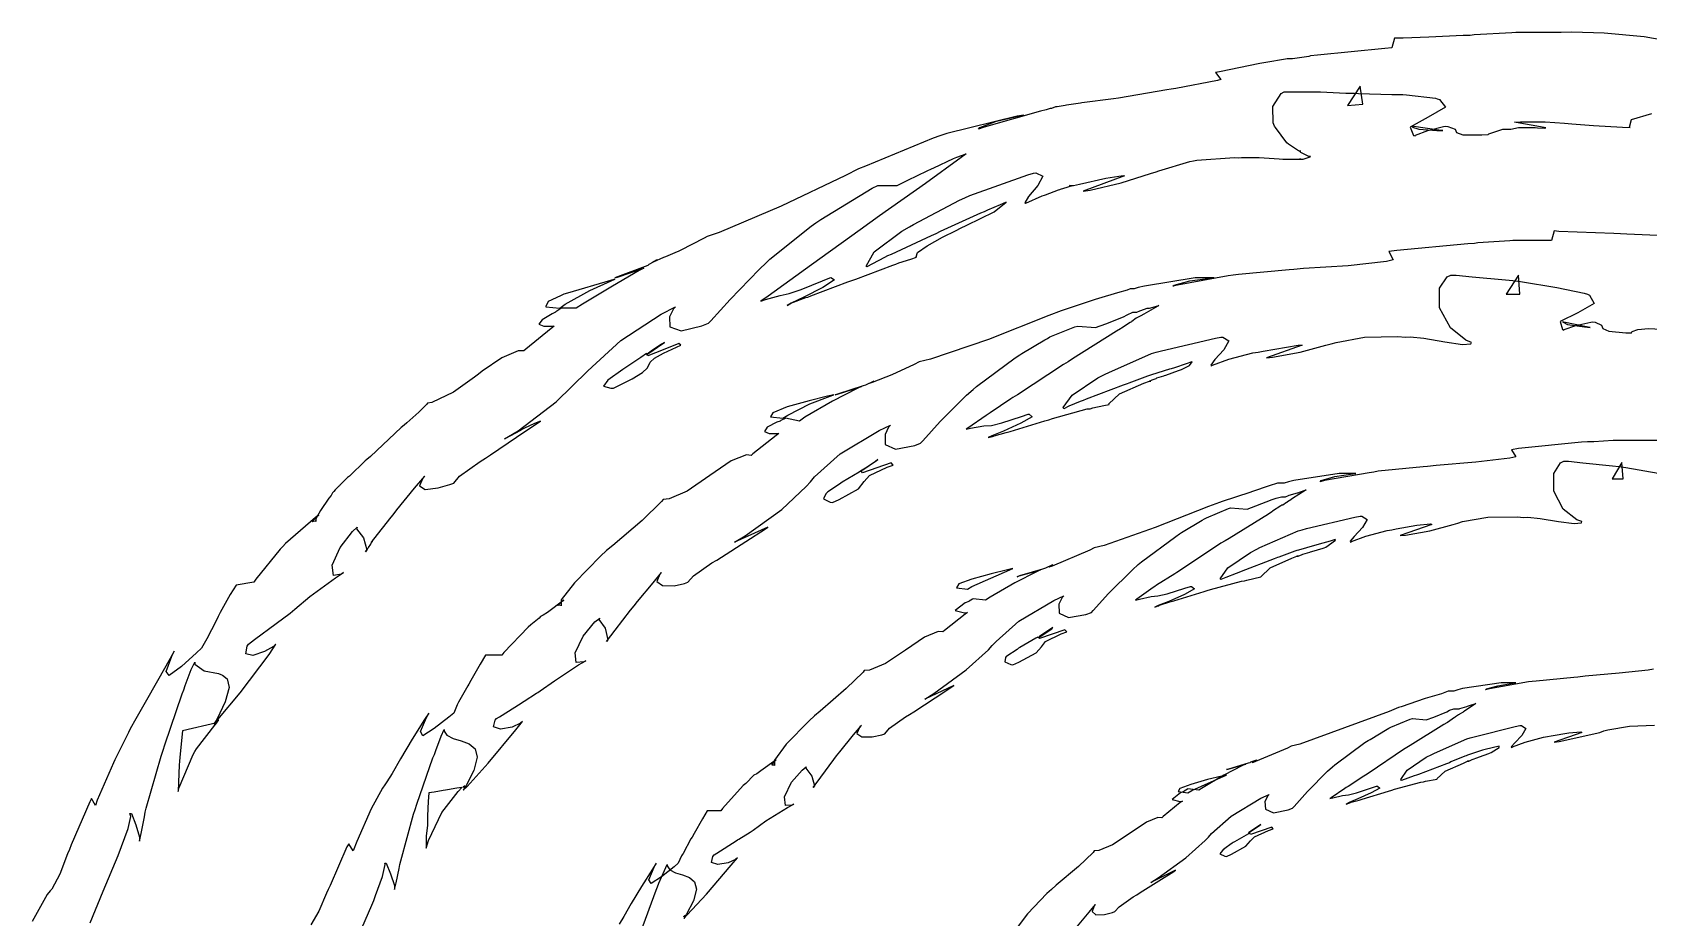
# Model space of a CAD drawing. Extents: x 85 to 270, y 27 to 328.
# Drawn here: x 115.43 to 156.83, y 165.72 to 188.39 of the extents above; entities that cross this region are included whole.
import ezdxf

# ---------------------------------------------------------------- set-up
doc = ezdxf.new("R2010")
doc.units = 0
doc.header["$MEASUREMENT"] = 0

msp = doc.modelspace()

# ---------------------------------------------------------------- linework, layer by layer
at = {"color": 32}
for points in [[(157.577, 188.122), (156.716, 188.274), (155.689, 188.367), (154.861, 188.39), (154.587, 188.383), (154.295, 188.383), (153.64, 188.383), (153.422, 188.383), (153.325, 188.375), (152.356, 188.323), (152.26, 188.313), (152.073, 188.305), (151.196, 188.265), (150.538, 188.243), (150.319, 188.243), (150.247, 187.995), (150.071, 187.978), (148.343, 187.802), (148.167, 187.784), (148.123, 187.775), (147.705, 187.714), (147.567, 187.714), (147.523, 187.705), (147.02, 187.617), (146.968, 187.608), (146.87, 187.591), (145.838, 187.379), (145.733, 187.361), (145.874, 187.185), (145.785, 187.158), (144.718, 186.954), (144.603, 186.936), (144.489, 186.92), (143.254, 186.708), (143.122, 186.69), (143.05, 186.682), (142.38, 186.593), (142.31, 186.583), (142.274, 186.575), (141.921, 186.523), (141.887, 186.513), (141.676, 186.479), (141.64, 186.479), (141.534, 186.443), (141.5, 186.443), (141.394, 186.407), (141.252, 186.373), (139.814, 185.958), (139.664, 185.914), (139.699, 185.95), (140.127, 186.118), (140.713, 186.25), (140.829, 186.267), (140.652, 186.241), (138.854, 185.8), (138.678, 185.738), (138.501, 185.677), (136.772, 184.962), (136.595, 184.892), (136.259, 184.725), (134.615, 183.934), (133.023, 183.268), (132.715, 183.162), (132.643, 183.118), (132.027, 182.801), (131.975, 182.775), (131.947, 182.766), (131.648, 182.643), (131.622, 182.633), (131.594, 182.625), (131.33, 182.502), (131.304, 182.492), (131.32, 182.502), (131.414, 182.563), (131.446, 182.563), (131.428, 182.554), (131.224, 182.44), (131.197, 182.422), (131.127, 182.396), (130.422, 182.131), (130.351, 182.104), (130.422, 182.122), (131.039, 182.334), (131.093, 182.35), (130.977, 182.29), (130.294, 181.893), (129.522, 181.425), (129.363, 181.328), (129.363, 181.328), (129.205, 181.328), (129.153, 181.328), (129.109, 181.328), (128.976, 181.328), (128.976, 181.328), (128.966, 181.32), (128.843, 181.231), (128.834, 181.222), (128.744, 181.18), (128.486, 181.029), (128.405, 180.914), (128.531, 180.866), (128.732, 180.865), (128.8, 180.869), (128.72, 180.808), (128.075, 180.278), (128.022, 180.233), (127.879, 180.233), (127.453, 180.055), (126.956, 179.714), (126.86, 179.634), (126.753, 179.556), (126.219, 179.173), (125.668, 178.912), (125.553, 178.894), (125.535, 178.868), (125.332, 178.665), (125.024, 178.391), (124.954, 178.329), (124.882, 178.268), (124.09, 177.527), (124.001, 177.447), (123.957, 177.413), (123.552, 177.024), (123.508, 176.988), (123.49, 176.972), (123.312, 176.795), (123.296, 176.778), (123.286, 176.769), (123.198, 176.681), (123.19, 176.671), (123.155, 176.635), (123.119, 176.601), (123.083, 176.529), (123.03, 176.459), (122.811, 176.142), (122.696, 175.931), (122.696, 175.86), (122.678, 175.869), (122.598, 175.855), (122.723, 175.993), (122.767, 176.036), (122.687, 175.966), (121.919, 175.296), (121.849, 175.224), (121.779, 175.154), (121.161, 174.388), (121.109, 174.308), (120.65, 174.236), (120.65, 174.236), (120.5, 173.991), (120.244, 173.532), (120.191, 173.426), (120.137, 173.32), (119.9, 172.861), (119.768, 172.615), (119.768, 172.615), (119.639, 172.497), (119.25, 172.147), (118.938, 171.918), (118.864, 172.019), (119.005, 172.417), (119.063, 172.544), (118.961, 172.351), (118.642, 171.778), (118.321, 171.225), (118.08, 170.813), (117.939, 170.551), (117.898, 170.462), (117.87, 170.41), (117.58, 169.828), (117.545, 169.756), (117.51, 169.686), (117.096, 168.724), (117.052, 168.592), (116.946, 168.768), (116.902, 168.68), (116.425, 167.579), (116.381, 167.463), (116.337, 167.349), (116.134, 166.829), (115.932, 166.449), (115.888, 166.405), (115.816, 166.309), (115.433, 165.617)], [(116.911, 165.584), (117.249, 166.393), (117.633, 167.311), (117.886, 167.997), (117.96, 168.311), (117.934, 168.381), (117.971, 168.381), (118.083, 168.094), (118.181, 167.78), (118.181, 167.676), (118.181, 167.676), (118.223, 167.874), (118.303, 168.301), (118.321, 168.415), (118.347, 168.522), (118.736, 169.854), (118.78, 170.003), (118.824, 170.145), (119.273, 171.451), (119.309, 171.556), (119.344, 171.662), (119.503, 172.069), (119.592, 172.262), (119.592, 172.262), (119.592, 172.207), (119.833, 172.037), (120.2, 171.971), (120.261, 171.943), (120.307, 171.927), (120.427, 171.83), (120.476, 171.614), (120.374, 171.245), (120.164, 170.813), (120.085, 170.674), (120.182, 170.79), (120.759, 171.473), (121.496, 172.456), (121.672, 172.721), (121.609, 172.664), (121.383, 172.533), (121.081, 172.43), (120.898, 172.472), (120.934, 172.67), (120.967, 172.721), (121.126, 172.845), (121.677, 173.25), (122.035, 173.514), (122.097, 173.567), (122.157, 173.62), (122.537, 173.943), (123.198, 174.423), (123.402, 174.555), (123.352, 174.516), (123.143, 174.479), (123.114, 174.741), (123.317, 175.2), (123.629, 175.606), (123.755, 175.719), (123.737, 175.675), (123.913, 175.442), (124.003, 175.135), (123.965, 175.084), (123.965, 175.084), (124.027, 175.172), (124.037, 175.19), (124.045, 175.2), (124.098, 175.286), (124.108, 175.295), (124.108, 175.313), (124.142, 175.354), (124.142, 175.367), (124.142, 175.367), (124.108, 175.331), (124.108, 175.331), (124.142, 175.367), (124.176, 175.411), (124.627, 175.975), (124.671, 176.036), (124.768, 176.16), (125.222, 176.716), (125.483, 177.024), (125.483, 177.024), (125.436, 176.973), (125.345, 176.773), (125.495, 176.685), (125.825, 176.722), (126.126, 176.809), (126.224, 176.848), (126.224, 176.848), (126.377, 177.02), (126.904, 177.395), (127.036, 177.483), (127.168, 177.571), (127.834, 178.026), (128.375, 178.391), (128.447, 178.435), (128.447, 178.435), (128.295, 178.369), (128.04, 178.251), (127.988, 178.223), (127.934, 178.197), (127.678, 178.06), (127.529, 177.976), (127.529, 177.976), (127.874, 178.186), (128.846, 178.923), (129.662, 179.724), (130.504, 180.497), (131.538, 181.176), (131.903, 181.364), (131.855, 181.308), (131.752, 181.104), (131.757, 180.848), (132.046, 180.744), (132.582, 180.87), (132.751, 180.939), (132.811, 181.001), (133.304, 181.544), (134.046, 182.316), (134.232, 182.492), (134.32, 182.581), (135.378, 183.426), (135.503, 183.515), (135.625, 183.595), (136.94, 184.397), (137.09, 184.467), (137.583, 184.467), (137.583, 184.467), (137.852, 184.6), (138.35, 184.839), (138.465, 184.892), (138.517, 184.918), (139.021, 185.156), (139.065, 185.172), (139.109, 185.19), (139.347, 185.279), (139.347, 185.279), (139.223, 185.182), (138.311, 184.517), (137.133, 183.691), (136.878, 183.515), (136.63, 183.33), (135.391, 182.432), (134.276, 181.636), (134.092, 181.504), (134.213, 181.544), (134.585, 181.647), (134.813, 181.699), (135.122, 181.802), (135.672, 182.026), (135.855, 182.104), (135.884, 182.108), (135.981, 182.054), (135.678, 181.857), (135.19, 181.609), (134.866, 181.452), (134.761, 181.398), (134.761, 181.398), (134.875, 181.46), (134.902, 181.468), (134.928, 181.478), (135.246, 181.602), (135.29, 181.61), (135.369, 181.638), (136.321, 181.999), (136.419, 182.033), (136.524, 182.069), (137.468, 182.43), (137.547, 182.456), (137.626, 182.484), (137.93, 182.585), (138.077, 182.633), (138.077, 182.633), (138.067, 182.641), (138.104, 182.75), (138.35, 182.925), (138.742, 183.14), (139.09, 183.316), (139.207, 183.374), (139.365, 183.454), (140.065, 183.789), (140.37, 184.044), (140.37, 184.044), (140.37, 184.044), (140.22, 183.974), (139.894, 183.833), (139.806, 183.797), (139.718, 183.763), (138.686, 183.286), (138.571, 183.232), (138.456, 183.18), (137.425, 182.704), (137.337, 182.669), (137.257, 182.625), (136.952, 182.462), (136.808, 182.386), (136.808, 182.386), (136.792, 182.398), (136.996, 182.766), (137.698, 183.294), (137.9, 183.408), (137.997, 183.471), (139.179, 184.089), (139.311, 184.15), (139.444, 184.212), (140.925, 184.741), (141.075, 184.785), (141.131, 184.792), (141.31, 184.71), (141.181, 184.464), (140.946, 184.186), (140.852, 184.022), (140.865, 184.01), (140.881, 184.019), (141.296, 184.204), (141.358, 184.22), (141.384, 184.23), (141.71, 184.354), (141.746, 184.362), (141.763, 184.372), (141.939, 184.424), (141.957, 184.433), (142.063, 184.467), (142.063, 184.467), (142.054, 184.454), (141.993, 184.464), (141.993, 184.467), (142.099, 184.467), (142.248, 184.503), (142.923, 184.657), (143.368, 184.725), (143.404, 184.715), (142.346, 184.326), (142.522, 184.344), (143.32, 184.535), (144.066, 184.775), (144.216, 184.82), (144.286, 184.847), (145.08, 185.086), (145.168, 185.102), (145.256, 185.12), (146.217, 185.182), (146.333, 185.172), (146.403, 185.182), (146.856, 185.182), (147.363, 185.148), (147.461, 185.138), (147.531, 185.138), (147.69, 185.138), (147.744, 185.138), (147.77, 185.138), (147.829, 185.138), (147.85, 185.138), (147.92, 185.138), (147.91, 185.138), (147.884, 185.138), (147.884, 185.138), (147.92, 185.138), (147.981, 185.138), (148.157, 185.2), (148.167, 185.208), (148.123, 185.208), (148.007, 185.27), (147.99, 185.279), (147.92, 185.315), (147.884, 185.349), (147.884, 185.349), (147.91, 185.349), (147.92, 185.349), (147.884, 185.349), (147.857, 185.359), (147.628, 185.509), (147.602, 185.525), (147.557, 185.561), (147.267, 185.95), (147.249, 185.984), (147.213, 186.072), (147.201, 186.491), (147.417, 186.822), (147.497, 186.866), (147.549, 186.866), (147.668, 186.866), (147.708, 186.866), (147.812, 186.866), (148.051, 186.866), (148.131, 186.866), (148.422, 186.866), (149.076, 186.832), (149.295, 186.832), (149.4, 186.823), (150.247, 186.796), (150.53, 186.796), (150.627, 186.788), (151.368, 186.7), (151.412, 186.69), (151.474, 186.674), (151.621, 186.472), (151.182, 186.214), (150.717, 185.957), (150.803, 185.751), (150.848, 185.738), (150.857, 185.756), (151.17, 185.875), (151.57, 185.976), (151.624, 185.984), (151.687, 185.977), (151.874, 185.912), (151.905, 185.826), (152.069, 185.766), (152.556, 185.765), (152.717, 185.773), (152.735, 185.791), (153.092, 185.914), (153.212, 185.914), (153.3, 185.914), (153.498, 185.95), (153.565, 185.95), (153.653, 185.95), (153.851, 185.95), (153.917, 185.95), (153.977, 185.946), (154.156, 185.932), (154.194, 185.941), (153.961, 185.99), (153.531, 186.067), (153.388, 186.09), (153.547, 186.1), (154.18, 186.1), (154.675, 186.064), (154.763, 186.054), (154.86, 186.046), (155.411, 186.002), (156.156, 185.959), (156.351, 185.95), (156.334, 185.959), (156.385, 186.157), (156.906, 186.311)], [(158.044, 183.145), (156.271, 183.224), (156.104, 183.232), (155.936, 183.242), (154.525, 183.286), (154.41, 183.304), (154.34, 183.056), (153.352, 183.056), (153.272, 183.048), (152.452, 182.995), (152.364, 182.985), (152.196, 182.977), (150.38, 182.801), (150.177, 182.775), (150.283, 182.563), (150.115, 182.518), (149.133, 182.414), (147.99, 182.343), (147.744, 182.316), (147.62, 182.307), (146.323, 182.184), (146.19, 182.174), (146.058, 182.158), (144.762, 181.919), (144.639, 181.893), (144.673, 181.919), (145.074, 182.025), (145.6, 182.095), (145.697, 182.104), (145.212, 182.104), (143.915, 181.893), (143.757, 181.857), (143.651, 181.821), (143.545, 181.821), (143.474, 181.787), (143.228, 181.717), (142.735, 181.574), (142.655, 181.548), (141.859, 181.285), (141.781, 181.258), (141.462, 181.135), (139.925, 180.526), (138.439, 180.023), (138.148, 179.953), (138.016, 179.882), (137.442, 179.618), (136.938, 179.423), (136.842, 179.388), (136.85, 179.397), (136.974, 179.45), (136.984, 179.458), (136.966, 179.45), (136.788, 179.361), (136.772, 179.352), (136.71, 179.335), (136.057, 179.123), (135.996, 179.105), (136.057, 179.123), (136.621, 179.301), (136.665, 179.317), (136.56, 179.265), (135.924, 178.942), (135.219, 178.533), (135.078, 178.435), (134.725, 178.506), (134.716, 178.497), (134.601, 178.445), (134.585, 178.435), (134.499, 178.404), (134.255, 178.277), (134.182, 178.171), (134.301, 178.118), (134.487, 178.113), (134.549, 178.117), (134.479, 178.065), (133.887, 177.598), (133.843, 177.553), (133.719, 177.567), (133.327, 177.417), (132.781, 177.042), (132.201, 176.641), (131.742, 176.439), (131.586, 176.425), (131.55, 176.372), (131.047, 175.891), (130.298, 175.25), (130.139, 175.118), (129.981, 174.978), (129.319, 174.296), (128.976, 173.855), (128.976, 173.707), (128.966, 173.717), (128.891, 173.713), (129.005, 173.819), (129.046, 173.849), (128.623, 173.531), (128.517, 173.46), (128.447, 173.426), (128.411, 173.39), (128.199, 173.214), (128.129, 173.153), (127.511, 172.51), (127.459, 172.438), (127.459, 172.438), (127.299, 172.438), (127.247, 172.438), (127.193, 172.438), (127.036, 172.438), (127.036, 172.438), (127.036, 172.438), (126.902, 172.213), (126.664, 171.795), (126.611, 171.697), (126.585, 171.652), (126.347, 171.239), (126.33, 171.203), (126.312, 171.169), (126.224, 170.957), (126.224, 170.957), (126.101, 170.856), (125.728, 170.56), (125.43, 170.375), (125.37, 170.481), (125.527, 170.842), (125.589, 170.957), (125.48, 170.791), (125.164, 170.288), (124.865, 169.788), (124.646, 169.413), (124.509, 169.193), (124.46, 169.121), (124.398, 169.033), (124.108, 168.501), (123.745, 167.667), (123.649, 167.429), (123.542, 167.605), (123.489, 167.527), (123.057, 166.539), (123.013, 166.441), (122.969, 166.344), (122.767, 165.886), (122.564, 165.533)], [(123.472, 164.527), (124.124, 166.036), (124.178, 166.158), (124.222, 166.283), (124.397, 166.768), (124.468, 167.076), (124.46, 167.11), (124.497, 167.11), (124.609, 166.842), (124.707, 166.541), (124.707, 166.441), (124.707, 166.441), (124.75, 166.613), (124.83, 166.98), (124.847, 167.076), (124.874, 167.174), (125.192, 168.365), (125.236, 168.487), (125.28, 168.62), (125.694, 169.81), (125.729, 169.898), (125.764, 169.996), (125.906, 170.361), (125.978, 170.532), (125.978, 170.532), (125.979, 170.496), (126.049, 170.39), (126.212, 170.306), (126.417, 170.244), (126.62, 170.167), (126.772, 170.04), (126.829, 169.824), (126.744, 169.484), (126.548, 169.1), (126.471, 168.981), (126.567, 169.078), (127.11, 169.678), (127.812, 170.524), (127.988, 170.744), (127.932, 170.696), (127.719, 170.597), (127.427, 170.542), (127.248, 170.607), (127.284, 170.776), (127.317, 170.815), (127.395, 170.859), (127.952, 171.212), (127.988, 171.238), (128.032, 171.265), (128.349, 171.468), (128.375, 171.486), (128.437, 171.522), (128.808, 171.786), (129.424, 172.192), (129.61, 172.296), (129.559, 172.265), (129.357, 172.249), (129.336, 172.5), (129.54, 172.923), (129.843, 173.29), (129.963, 173.39), (129.945, 173.356), (130.103, 173.131), (130.176, 172.836), (130.139, 172.791), (130.139, 172.791), (130.36, 173.077), (130.756, 173.593), (130.845, 173.707), (130.933, 173.813), (131.33, 174.29), (131.55, 174.555), (131.55, 174.555), (131.506, 174.512), (131.426, 174.329), (131.568, 174.22), (131.867, 174.219), (132.136, 174.276), (132.221, 174.308), (132.221, 174.308), (132.366, 174.471), (132.837, 174.801), (132.961, 174.872), (133.084, 174.952), (133.707, 175.35), (134.206, 175.675), (134.268, 175.719), (133.42, 175.331), (133.685, 175.499), (134.627, 176.173), (135.254, 176.76), (135.36, 176.882), (135.465, 177.006), (136.119, 177.593), (137.124, 178.197), (137.407, 178.329), (137.363, 178.279), (137.275, 178.089), (137.277, 177.836), (137.539, 177.715), (138.03, 177.811), (138.183, 177.87), (138.235, 177.932), (138.682, 178.427), (139.355, 179.097), (139.524, 179.247), (139.612, 179.317), (140.608, 180.058), (140.722, 180.129), (140.775, 180.165), (141.366, 180.517), (141.428, 180.552), (141.49, 180.588), (142.133, 180.852), (142.205, 180.869), (142.663, 180.835), (142.663, 180.835), (142.923, 180.927), (143.377, 181.107), (143.474, 181.151), (143.617, 181.222), (143.721, 181.222), (143.793, 181.258), (143.819, 181.267), (143.984, 181.328), (144.04, 181.328), (144.074, 181.337), (144.286, 181.398), (144.286, 181.398), (144.259, 181.381), (143.897, 181.169), (143.863, 181.151), (143.853, 181.143), (143.739, 181.091), (143.721, 181.081), (143.703, 181.073), (143.589, 180.985), (143.581, 180.975), (143.553, 180.958), (143.324, 180.817), (143.298, 180.799), (143.2, 180.738), (142.072, 180.032), (141.957, 179.953), (141.843, 179.882), (140.661, 179.106), (140.546, 179.035), (140.492, 179), (139.965, 178.647), (139.912, 178.612), (139.858, 178.577), (139.391, 178.251), (139.347, 178.223), (139.459, 178.249), (139.798, 178.31), (139.995, 178.325), (140.265, 178.388), (140.768, 178.554), (140.935, 178.612), (140.959, 178.612), (141.037, 178.544), (140.753, 178.379), (140.304, 178.18), (140.009, 178.056), (139.912, 178.012), (139.912, 178.012), (140.025, 178.038), (140.053, 178.047), (140.069, 178.056), (140.37, 178.145), (140.406, 178.153), (140.476, 178.171), (141.366, 178.443), (141.464, 178.47), (141.56, 178.497), (142.451, 178.744), (142.522, 178.752), (142.592, 178.77), (142.874, 178.832), (143.015, 178.858), (143.015, 178.858), (143.006, 178.872), (143.276, 179.132), (143.897, 179.405), (144.04, 179.458), (144.074, 179.458), (144.067, 179.455), (144.04, 179.458), (144.04, 179.458), (144.11, 179.494), (144.216, 179.528), (144.232, 179.538), (144.409, 179.591), (144.427, 179.6), (144.461, 179.609), (144.788, 179.732), (144.815, 179.74), (144.867, 179.758), (145.066, 179.86), (145.135, 179.95), (145.132, 179.953), (145.132, 179.953), (144.986, 179.904), (144.682, 179.802), (144.603, 179.776), (144.559, 179.768), (144.092, 179.618), (144.04, 179.6), (143.995, 179.582), (143.518, 179.405), (143.474, 179.388), (143.368, 179.353), (142.425, 178.992), (142.346, 178.965), (142.266, 178.938), (141.979, 178.82), (141.853, 178.752), (141.853, 178.752), (141.829, 178.784), (142.063, 179.102), (142.725, 179.538), (142.911, 179.634), (142.999, 179.678), (144.092, 180.165), (144.216, 180.199), (144.348, 180.235), (145.732, 180.56), (145.874, 180.586), (145.925, 180.586), (146.078, 180.486), (145.948, 180.257), (145.719, 180.008), (145.615, 179.864), (145.627, 179.846), (145.661, 179.864), (146.08, 180.023), (146.693, 180.183), (146.826, 180.199), (146.958, 180.227), (147.549, 180.327), (147.852, 180.376), (147.954, 180.376), (147.038, 180.057), (147.197, 180.067), (147.906, 180.195), (148.564, 180.376), (148.696, 180.41), (148.828, 180.446), (149.554, 180.58), (150.406, 180.604), (150.6, 180.586), (150.716, 180.595), (151.073, 180.556), (151.605, 180.464), (152.058, 180.399), (152.273, 180.411), (152.294, 180.446), (152.144, 180.507), (151.754, 180.826), (151.473, 181.337), (151.47, 181.835), (151.671, 182.131), (151.765, 182.174), (151.9, 182.174), (152.306, 182.131), (153.158, 182.051), (153.352, 182.033), (153.545, 182.007), (154.477, 181.857), (155.178, 181.708), (155.258, 181.681), (155.315, 181.661), (155.432, 181.443), (155.01, 181.209), (154.562, 180.982), (154.617, 180.778), (154.657, 180.763), (154.666, 180.781), (154.962, 180.883), (155.345, 180.967), (155.399, 180.975), (155.455, 180.965), (155.622, 180.892), (155.654, 180.808), (155.805, 180.738), (156.241, 180.697), (156.387, 180.692), (156.407, 180.726), (156.548, 180.777), (156.826, 180.801), (157.152, 180.79)], [(157.056, 177.94), (156.14, 177.94), (155.92, 177.94), (155.423, 177.906), (155.258, 177.906), (155.108, 177.898), (153.494, 177.73), (153.318, 177.694), (153.422, 177.517), (153.272, 177.483), (152.399, 177.382), (151.386, 177.298), (151.165, 177.271), (151.05, 177.263), (149.904, 177.148), (149.79, 177.13), (149.674, 177.112), (148.528, 176.91), (148.413, 176.882), (148.439, 176.91), (148.792, 177.016), (149.251, 177.086), (149.331, 177.094), (148.898, 177.094), (147.742, 176.91), (147.602, 176.882), (147.497, 176.848), (147.321, 176.848), (147.108, 176.778), (146.685, 176.635), (146.614, 176.609), (145.908, 176.371), (145.838, 176.353), (145.555, 176.248), (144.192, 175.706), (142.883, 175.252), (142.628, 175.19), (142.513, 175.128), (141.552, 174.723), (141.464, 174.695), (141.472, 174.705), (141.56, 174.757), (141.57, 174.765), (141.56, 174.757), (141.384, 174.671), (141.358, 174.661), (141.304, 174.643), (140.713, 174.467), (140.652, 174.449), (140.705, 174.467), (141.207, 174.608), (141.252, 174.625), (141.163, 174.581), (140.599, 174.29), (139.963, 173.929), (139.84, 173.849), (139.524, 173.883), (139.514, 173.875), (139.426, 173.823), (139.417, 173.813), (139.321, 173.779), (139.069, 173.58), (139.306, 173.524), (139.383, 173.531), (139.321, 173.487), (138.792, 173.073), (138.748, 173.038), (138.634, 173.045), (138.285, 172.904), (137.794, 172.57), (137.279, 172.224), (136.874, 172.056), (136.737, 172.049), (136.71, 172.005), (136.273, 171.588), (135.607, 171.009), (135.467, 170.885), (135.325, 170.762), (134.743, 170.159), (134.444, 169.752), (134.444, 169.616), (134.434, 169.625), (134.368, 169.62), (134.447, 169.726), (134.479, 169.756), (134.092, 169.474), (133.985, 169.404), (133.915, 169.369), (133.703, 169.157), (133.641, 169.105), (133.112, 168.513), (133.067, 168.451), (133.067, 168.451), (132.935, 168.451), (132.891, 168.451), (132.847, 168.451), (132.715, 168.451), (132.715, 168.451), (132.715, 168.451), (132.599, 168.249), (132.38, 167.87), (132.328, 167.782), (132.3, 167.738), (132.097, 167.358), (132.079, 167.323), (132.062, 167.297), (131.975, 167.11), (131.975, 167.11), (131.867, 167.022), (131.543, 166.759), (131.282, 166.595), (131.225, 166.689), (131.356, 167.01), (131.41, 167.11), (131.313, 166.963), (131.032, 166.515), (130.77, 166.076), (130.58, 165.748), (130.463, 165.552)], [(131.021, 165.356), (131.41, 166.423), (131.446, 166.511), (131.48, 166.599), (131.621, 166.926), (131.692, 167.076), (131.692, 167.076), (131.694, 167.043), (131.757, 166.944), (131.902, 166.867), (132.082, 166.812), (132.26, 166.745), (132.394, 166.635), (132.441, 166.446), (132.362, 166.146), (132.184, 165.807), (132.115, 165.699), (132.203, 165.788), (132.697, 166.317), (133.332, 167.058), (133.49, 167.253), (133.44, 167.21), (133.252, 167.124), (132.992, 167.076), (132.83, 167.134), (132.862, 167.287), (132.891, 167.323), (132.961, 167.367), (133.455, 167.684), (133.49, 167.71), (133.525, 167.728), (133.817, 167.906), (133.843, 167.922), (133.896, 167.958), (134.218, 168.196), (134.769, 168.54), (134.938, 168.628), (134.895, 168.6), (134.718, 168.589), (134.699, 168.814), (134.877, 169.184), (135.147, 169.497), (135.254, 169.58), (135.245, 169.546), (135.395, 169.343), (135.462, 169.09), (135.431, 169.051), (135.431, 169.051), (135.625, 169.311), (135.96, 169.766), (136.032, 169.863), (136.11, 169.96), (136.467, 170.397), (136.665, 170.638), (136.665, 170.638), (136.626, 170.6), (136.55, 170.437), (136.674, 170.348), (136.943, 170.352), (137.188, 170.401), (137.267, 170.428), (137.267, 170.428), (137.385, 170.569), (137.794, 170.86), (137.9, 170.921), (138.006, 170.992), (138.558, 171.345), (138.986, 171.628), (139.03, 171.662), (138.289, 171.31), (138.517, 171.46), (139.351, 172.063), (139.919, 172.58), (140.017, 172.685), (140.113, 172.791), (140.696, 173.308), (141.596, 173.841), (141.853, 173.955), (141.81, 173.914), (141.724, 173.746), (141.728, 173.518), (141.971, 173.404), (142.417, 173.48), (142.558, 173.531), (142.602, 173.585), (142.998, 174.017), (143.607, 174.625), (143.757, 174.765), (143.836, 174.827), (144.718, 175.481), (144.815, 175.543), (144.867, 175.579), (145.397, 175.896), (145.451, 175.93), (145.503, 175.957), (146.067, 176.196), (146.12, 176.213), (146.543, 176.177), (146.543, 176.177), (146.768, 176.266), (147.187, 176.425), (147.285, 176.459), (147.425, 176.495), (147.531, 176.495), (147.602, 176.529), (147.62, 176.539), (147.832, 176.593), (147.85, 176.601), (147.884, 176.611), (148.06, 176.671), (148.06, 176.671), (148.033, 176.655), (147.708, 176.451), (147.673, 176.425), (147.664, 176.416), (147.575, 176.363), (147.567, 176.353), (147.549, 176.345), (147.455, 176.283), (147.425, 176.283), (147.407, 176.266), (147.195, 176.124), (147.179, 176.106), (147.09, 176.054), (146.085, 175.428), (145.98, 175.367), (145.874, 175.304), (144.841, 174.617), (144.745, 174.555), (144.691, 174.52), (144.224, 174.23), (144.18, 174.202), (144.136, 174.176), (143.721, 173.877), (143.687, 173.849), (143.784, 173.875), (144.085, 173.939), (144.26, 173.959), (144.5, 174.013), (144.949, 174.152), (145.098, 174.202), (145.123, 174.202), (145.197, 174.14), (144.942, 173.991), (144.536, 173.816), (144.268, 173.708), (144.18, 173.673), (144.18, 173.673), (144.268, 173.699), (144.286, 173.707), (144.303, 173.717), (144.567, 173.805), (144.603, 173.813), (144.665, 173.831), (145.441, 174.07), (145.521, 174.096), (145.609, 174.123), (146.401, 174.334), (146.473, 174.342), (146.534, 174.36), (146.896, 174.449), (146.896, 174.449), (146.896, 174.449), (147.131, 174.675), (147.69, 174.926), (147.814, 174.978), (147.85, 174.978), (147.84, 174.978), (147.814, 174.978), (147.814, 174.978), (147.85, 174.978), (147.954, 175.014), (147.972, 175.023), (148.149, 175.076), (148.167, 175.084), (148.201, 175.093), (148.492, 175.182), (148.519, 175.19), (148.564, 175.208), (148.809, 175.386), (148.802, 175.401), (148.802, 175.401), (148.674, 175.358), (148.386, 175.278), (148.307, 175.26), (148.271, 175.252), (147.858, 175.128), (147.814, 175.118), (147.77, 175.102), (147.355, 174.952), (147.321, 174.942), (147.233, 174.908), (146.393, 174.582), (146.333, 174.555), (146.261, 174.529), (145.996, 174.428), (145.874, 174.378), (145.874, 174.378), (145.858, 174.394), (146.054, 174.675), (146.631, 175.066), (146.792, 175.154), (146.87, 175.198), (147.848, 175.621), (147.954, 175.647), (148.069, 175.683), (149.305, 175.974), (149.437, 176), (149.481, 176), (149.616, 175.911), (149.498, 175.706), (149.287, 175.481), (149.179, 175.358), (149.189, 175.331), (149.215, 175.349), (149.586, 175.489), (150.133, 175.631), (150.247, 175.647), (150.362, 175.675), (150.891, 175.772), (151.244, 175.799), (151.271, 175.79), (150.46, 175.507), (150.6, 175.516), (151.227, 175.627), (151.817, 175.79), (151.941, 175.824), (152.064, 175.86), (152.709, 175.975), (153.458, 175.984), (153.635, 175.966), (153.737, 175.974), (154.05, 175.94), (154.521, 175.86), (154.919, 175.808), (155.105, 175.832), (155.116, 175.86), (154.985, 175.908), (154.642, 176.182), (154.397, 176.637), (154.395, 177.09), (154.573, 177.367), (154.657, 177.411), (154.777, 177.411), (155.138, 177.369), (155.9, 177.289), (156.068, 177.271), (156.245, 177.245), (157.073, 177.1)], [(156.95, 172.085), (156.818, 172.059), (156.072, 171.979), (155.204, 171.901), (155.01, 171.873), (154.912, 171.865), (153.943, 171.777), (153.847, 171.767), (153.749, 171.759), (152.751, 171.574), (152.647, 171.556), (152.673, 171.574), (152.968, 171.658), (153.352, 171.724), (153.422, 171.733), (153.052, 171.733), (152.064, 171.584), (151.941, 171.556), (151.835, 171.52), (151.694, 171.52), (151.518, 171.45), (151.165, 171.344), (151.103, 171.327), (150.486, 171.115), (150.424, 171.097), (150.186, 171.001), (147.894, 170.163), (147.673, 170.109), (147.575, 170.057), (146.756, 169.714), (146.685, 169.686), (146.693, 169.696), (146.782, 169.748), (146.792, 169.756), (146.782, 169.748), (146.631, 169.696), (146.615, 169.686), (146.571, 169.67), (146.067, 169.519), (146.014, 169.51), (146.058, 169.519), (146.473, 169.642), (146.509, 169.65), (146.429, 169.616), (145.948, 169.369), (145.415, 169.052), (145.308, 168.981), (145.028, 169.017), (145.018, 169.008), (144.93, 168.954), (144.921, 168.945), (144.84, 168.915), (144.625, 168.743), (144.822, 168.691), (144.885, 168.698), (144.832, 168.664), (144.391, 168.311), (144.356, 168.275), (144.261, 168.282), (143.966, 168.164), (143.545, 167.88), (143.097, 167.582), (142.747, 167.436), (142.628, 167.429), (142.601, 167.385), (142.226, 167.028), (141.657, 166.547), (141.534, 166.441), (141.418, 166.336), (140.921, 165.815), (140.652, 165.464)], [(142.204, 165.497), (142.503, 165.855), (142.663, 166.052), (142.663, 166.052), (142.63, 166.017), (142.572, 165.872), (142.673, 165.793), (142.892, 165.8), (143.093, 165.851), (143.158, 165.876), (143.158, 165.876), (143.268, 165.996), (143.623, 166.247), (143.721, 166.299), (143.809, 166.361), (144.28, 166.657), (144.665, 166.9), (144.709, 166.934), (144.074, 166.617), (144.268, 166.741), (144.974, 167.253), (145.469, 167.694), (145.557, 167.782), (145.635, 167.87), (146.134, 168.316), (146.896, 168.778), (147.108, 168.874), (147.072, 168.84), (147.002, 168.695), (147.011, 168.5), (147.217, 168.403), (147.592, 168.476), (147.708, 168.522), (147.752, 168.566), (148.087, 168.946), (148.6, 169.466), (148.732, 169.58), (148.792, 169.634), (149.56, 170.199), (149.648, 170.251), (149.692, 170.277), (150.133, 170.542), (150.177, 170.568), (150.221, 170.596), (150.723, 170.798), (150.777, 170.815), (151.129, 170.78), (151.129, 170.78), (151.324, 170.851), (151.658, 170.992), (151.73, 171.027), (151.835, 171.061), (151.977, 171.061), (151.994, 171.071), (152.17, 171.125), (152.188, 171.133), (152.214, 171.143), (152.4, 171.203), (152.4, 171.203), (152.372, 171.187), (152.109, 171.009), (152.083, 170.991), (152.073, 170.983), (151.985, 170.93), (151.977, 170.921), (151.959, 170.913), (151.879, 170.86), (151.871, 170.851), (151.853, 170.842), (151.676, 170.718), (151.658, 170.708), (151.579, 170.664), (150.724, 170.128), (150.636, 170.075), (150.548, 170.022), (149.666, 169.423), (149.578, 169.369), (149.534, 169.343), (149.129, 169.078), (149.085, 169.051), (149.049, 169.025), (148.694, 168.786), (148.66, 168.768), (148.741, 168.79), (148.991, 168.844), (149.141, 168.862), (149.349, 168.913), (149.733, 169.043), (149.86, 169.087), (149.879, 169.087), (149.941, 169.036), (149.722, 168.91), (149.378, 168.76), (149.155, 168.664), (149.085, 168.628), (149.085, 168.628), (149.171, 168.655), (149.189, 168.664), (149.207, 168.673), (149.41, 168.726), (149.437, 168.734), (149.49, 168.752), (150.168, 168.954), (150.247, 168.981), (150.318, 169.008), (150.997, 169.184), (151.059, 169.193), (151.112, 169.211), (151.412, 169.263), (151.412, 169.263), (151.404, 169.275), (151.614, 169.467), (152.082, 169.678), (152.188, 169.722), (152.224, 169.722), (152.214, 169.722), (152.193, 169.722), (152.188, 169.722), (152.224, 169.722), (152.294, 169.756), (152.31, 169.766), (152.452, 169.818), (152.47, 169.827), (152.496, 169.836), (152.735, 169.925), (152.753, 169.933), (152.797, 169.951), (152.999, 170.071), (152.999, 170.109), (152.999, 170.109), (152.637, 170.021), (152.576, 170.003), (152.549, 169.995), (152.188, 169.88), (152.153, 169.863), (152.117, 169.854), (151.765, 169.704), (151.73, 169.686), (151.65, 169.66), (150.935, 169.387), (150.883, 169.369), (150.821, 169.351), (150.496, 169.227), (150.496, 169.227), (150.478, 169.255), (150.644, 169.497), (151.129, 169.828), (151.271, 169.898), (151.342, 169.934), (152.171, 170.295), (152.26, 170.321), (152.356, 170.349), (153.413, 170.612), (153.529, 170.638), (153.567, 170.638), (153.683, 170.561), (153.581, 170.384), (153.399, 170.193), (153.309, 170.09), (153.318, 170.075), (153.344, 170.093), (153.669, 170.215), (154.136, 170.339), (154.234, 170.356), (154.331, 170.374), (154.78, 170.45), (155.089, 170.472), (155.116, 170.462), (154.41, 170.215), (154.533, 170.225), (155.575, 170.463), (155.681, 170.498), (155.786, 170.525), (156.337, 170.622), (156.977, 170.648)]]:
    msp.add_lwpolyline(points, dxfattribs=at)
for points in [[(149.119, 186.513), (149.508, 186.549), (149.437, 187.008), (149.119, 186.513)], [(151.554, 185.878), (151.456, 185.888), (150.811, 185.976), (150.777, 185.984), (150.777, 185.965), (150.939, 185.906), (151.4, 185.878), (151.554, 185.878)], [(153.176, 181.681), (153.176, 181.681), (153.308, 181.681), (153.352, 181.681), (153.396, 181.681), (153.529, 181.681), (153.529, 181.681), (153.494, 182.174), (153.176, 181.681)], [(130.351, 182.069), (130.236, 182.035), (129.135, 181.708), (129.046, 181.681), (128.958, 181.646), (128.644, 181.496), (128.582, 181.368), (128.588, 181.364), (128.94, 181.328), (129.081, 181.425), (129.712, 181.778), (130.254, 182.025), (130.351, 182.069)], [(155.328, 180.835), (155.24, 180.844), (154.657, 180.967), (154.623, 180.975), (154.623, 180.975), (154.75, 180.905), (155.186, 180.844), (155.328, 180.835)], [(130.315, 179.281), (130.435, 179.336), (130.792, 179.516), (131.057, 179.677), (131.175, 179.787), (131.22, 179.868), (131.258, 179.947), (131.363, 180.042), (131.601, 180.177), (131.932, 180.329), (132.045, 180.376), (132.045, 180.376), (131.991, 180.418), (131.59, 180.257), (131.196, 180.103), (131.16, 180.162), (131.163, 180.163), (131.013, 180.06), (130.558, 179.758), (130.169, 179.485), (130.065, 179.331), (130.252, 179.281), (130.315, 179.281)], [(131.163, 180.129), (131.197, 180.155), (131.578, 180.42), (131.622, 180.446), (131.55, 180.402), (131.312, 180.249), (131.18, 180.147), (131.163, 180.129)], [(135.96, 179.105), (135.8, 179.072), (135.325, 178.957), (134.765, 178.796), (134.397, 178.649), (134.337, 178.543), (134.338, 178.542), (134.655, 178.506), (134.778, 178.586), (135.347, 178.872), (135.862, 179.071), (135.96, 179.105)], [(135.926, 176.353), (136.096, 176.429), (136.588, 176.702), (136.74, 176.883), (136.872, 177.039), (137.322, 177.25), (137.477, 177.307), (137.477, 177.308), (137.425, 177.365), (137.058, 177.236), (136.697, 177.108), (136.663, 177.163), (136.665, 177.165), (136.612, 177.13), (136.171, 176.866), (136.136, 176.848), (136.101, 176.822), (135.81, 176.619), (135.783, 176.601), (135.752, 176.571), (135.695, 176.439), (135.866, 176.361), (135.926, 176.353)], [(136.665, 177.165), (136.7, 177.183), (137.054, 177.421), (137.09, 177.447), (137.028, 177.403), (136.812, 177.254), (136.683, 177.175), (136.665, 177.165)], [(155.892, 176.954), (155.892, 176.954), (155.998, 176.954), (156.034, 176.954), (156.068, 176.954), (156.174, 176.954), (156.174, 176.954), (156.14, 177.377), (155.892, 176.954)], [(140.546, 174.661), (140.406, 174.628), (139.988, 174.524), (139.492, 174.388), (139.161, 174.264), (139.098, 174.167), (139.101, 174.166), (139.383, 174.132), (139.498, 174.194), (140.466, 174.626), (140.546, 174.661)], [(140.546, 172.192), (140.699, 172.258), (141.143, 172.497), (141.274, 172.654), (141.384, 172.792), (141.785, 172.985), (141.923, 173.038), (141.923, 173.039), (141.876, 173.09), (141.552, 172.981), (141.227, 172.865), (141.181, 172.897), (141.181, 172.897), (141.137, 172.871), (140.722, 172.633), (140.688, 172.615), (140.652, 172.588), (140.388, 172.412), (140.37, 172.402), (140.352, 172.376), (140.338, 172.27), (140.492, 172.2), (140.546, 172.192)], [(141.217, 172.897), (141.243, 172.915), (141.543, 173.118), (141.57, 173.144), (141.516, 173.118), (141.225, 172.915), (141.217, 172.897)], [(119.169, 168.945), (119.195, 169.051), (119.548, 169.898), (119.592, 169.969), (119.636, 170.04), (120.103, 170.648), (120.157, 170.708), (119.275, 170.498), (119.275, 170.498), (119.251, 170.255), (119.211, 169.82), (119.203, 169.722), (119.193, 169.625), (119.173, 169.189), (119.169, 168.945), (119.169, 168.945)], [(120.157, 170.708), (120.157, 170.726), (120.191, 170.768), (120.191, 170.78), (120.191, 170.762), (120.157, 170.723), (120.157, 170.708)], [(146.014, 169.369), (145.893, 169.343), (145.533, 169.253), (145.106, 169.131), (144.823, 169.022), (144.779, 168.945), (144.779, 168.945), (145.028, 168.91), (145.124, 168.972), (145.944, 169.343), (146.014, 169.369)], [(125.519, 167.499), (125.579, 167.694), (125.924, 168.407), (126.337, 168.946), (126.435, 169.051), (126.435, 169.051), (126.303, 169.03), (126.064, 168.99), (126.012, 168.981), (125.958, 168.972), (125.721, 168.932), (125.589, 168.91), (125.589, 168.91), (125.589, 168.91), (125.571, 168.69), (125.553, 168.326), (125.553, 168.205), (125.553, 168.082), (125.519, 167.804), (125.519, 167.71), (125.519, 167.658), (125.519, 167.499), (125.519, 167.499)], [(126.471, 169.051), (126.471, 169.061), (126.507, 169.087), (126.507, 169.087), (126.497, 169.087), (126.471, 169.061), (126.471, 169.051)], [(146.579, 167.886), (146.605, 167.904), (146.87, 168.082), (146.896, 168.099), (146.842, 168.073), (146.587, 167.896), (146.579, 167.886)], [(146.014, 167.287), (146.142, 167.345), (146.514, 167.551), (146.627, 167.681), (146.734, 167.789), (147.092, 167.948), (147.215, 167.992), (147.215, 167.994), (147.175, 168.037), (146.9, 167.94), (146.633, 167.845), (146.612, 167.885), (146.615, 167.886), (146.579, 167.86), (146.225, 167.658), (146.19, 167.64), (146.164, 167.623), (145.952, 167.473), (145.944, 167.463), (145.913, 167.441), (145.846, 167.349), (145.97, 167.295), (146.014, 167.287)], [(132.115, 165.735), (132.115, 165.745), (132.141, 165.77), (132.151, 165.77), (132.115, 165.735)]]:
    msp.add_lwpolyline(points, close=True, dxfattribs=at)

doc.saveas('drawing.dxf')
